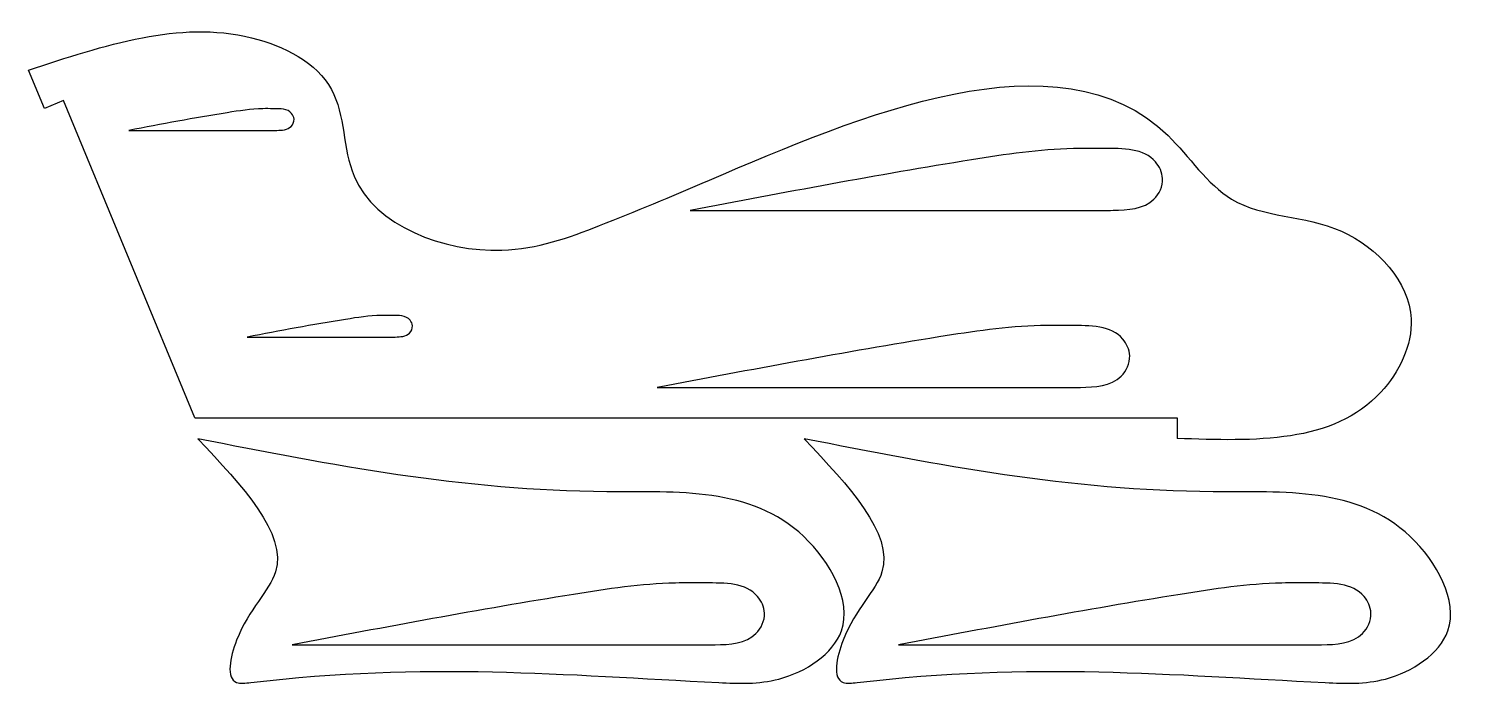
# Model space of a CAD drawing. Header units: inches. Extents: x -1.52 to 1.94, y -0.72 to 0.87.
import ezdxf

# ---------------------------------------------------------------- set-up
doc = ezdxf.new("R2010")
doc.units = ezdxf.units.IN
doc.header["$MEASUREMENT"] = 0

msp = doc.modelspace()

# ---------------------------------------------------------------- linework, layer by layer
for p, q in [((-1.4854, 0.6768), (-1.5237, 0.7692)), ((-1.4392, 0.6959), (-1.4854, 0.6768)), ((-1.1204, -0.0737), (-1.4392, 0.6959)), ((-1.1204, -0.0737), (1.2598, -0.0737)), ((1.2598, -0.0737), (1.2598, -0.1237))]:
    msp.add_line(p, q)
for points in [[(-1.281, 0.6235), (-0.931, 0.6235)], [(0.0795, 0.4294), (1.0795, 0.4294)], [(-0.9941, 0.1223), (-0.6441, 0.1223)], [(0, 0), (1, 0)], [(-0.8852, -0.6241), (0.1148, -0.6241)], [(0.5847, -0.6241), (1.5847, -0.6241)]]:
    msp.add_lwpolyline(points)
for points, knots in [([(-1.5237, 0.7692), (-1.4325, 0.7996), (-1.2572, 0.8582), (-0.9962, 0.8753), (-0.7496, 0.7494), (-0.7739, 0.4251), (-0.4162, 0.29), (-0.1241, 0.3963), (0.3627, 0.6028), (1.068, 0.9097), (1.3879, 0.4055), (1.6677, 0.4257), (1.8772, 0.1967), (1.7105, -0.1391), (1.4492, -0.1302), (1.2598, -0.1237)], [0, 0, 0, 0, 0.286893, 0.551568, 0.782369, 0.999333, 1.400181, 1.64409, 1.932274, 3.049196, 3.267154, 3.544349, 3.816136, 4.008348, 4.514953, 4.514953, 4.514953, 4.514953]), ([(-0.931, 0.676), (-0.9393, 0.6761), (-0.9765, 0.6765), (-1.0938, 0.6588), (-1.2016, 0.6385), (-1.281, 0.6235)], [0, 0, 0, 0, 0.0248103, 0.1116931, 0.3543525, 0.3543525, 0.3543525, 0.3543525]), ([(-0.931, 0.6235), (-0.9281, 0.6234), (-0.9133, 0.6235), (-0.8887, 0.6249), (-0.8775, 0.6493), (-0.8901, 0.6762), (-0.9135, 0.6761), (-0.931, 0.676)], [0, 0, 0, 0, 0.0254939, 0.1280146, 0.1821388, 0.2258053, 0.3582197, 0.3582197, 0.3582197, 0.3582197]), ([(1.0795, 0.5794), (1.0559, 0.5797), (0.9494, 0.581), (0.6144, 0.5306), (0.3063, 0.4723), (0.0795, 0.4294)], [0, 0, 0, 0, 0.070887, 0.319123, 1.012436, 1.012436, 1.012436, 1.012436]), ([(1.0795, 0.4294), (1.0879, 0.4294), (1.1301, 0.4297), (1.2004, 0.4337), (1.2324, 0.5034), (1.1964, 0.5802), (1.1297, 0.5798), (1.0795, 0.5794)], [0, 0, 0, 0, 0.0254939, 0.1280146, 0.1821388, 0.2258053, 0.3582197, 0.3582197, 0.3582197, 0.3582197]), ([(-0.6441, 0.1748), (-0.6523, 0.1749), (-0.6896, 0.1753), (-0.8069, 0.1577), (-0.9147, 0.1373), (-0.9941, 0.1223)], [0, 0, 0, 0, 0.0248103, 0.1116931, 0.3543525, 0.3543525, 0.3543525, 0.3543525]), ([(-0.6441, 0.1223), (-0.6411, 0.1223), (-0.6264, 0.1224), (-0.6018, 0.1238), (-0.5906, 0.1482), (-0.6032, 0.175), (-0.6265, 0.1749), (-0.6441, 0.1748)], [0, 0, 0, 0, 0.0254939, 0.1280146, 0.1821388, 0.2258053, 0.3582197, 0.3582197, 0.3582197, 0.3582197]), ([(1, 0.15), (0.9764, 0.1503), (0.8699, 0.1516), (0.5349, 0.1011), (0.2268, 0.0429), (0, 0)], [0, 0, 0, 0, 0.070887, 0.319123, 1.012436, 1.012436, 1.012436, 1.012436]), ([(1, 0), (1.0084, 0), (1.0506, 0.0002), (1.1208, 0.0043), (1.1529, 0.0739), (1.1169, 0.1507), (1.0502, 0.1503), (1, 0.15)], [0, 0, 0, 0, 0.0254939, 0.1280146, 0.1821388, 0.2258053, 0.3582197, 0.3582197, 0.3582197, 0.3582197]), ([(-1.1138, -0.1243), (-0.7926, -0.1875), (-0.3143, -0.2815), (0.3158, -0.2336), (0.5125, -0.5908), (0.309, -0.7228), (-0.1788, -0.7012), (-0.5743, -0.6641), (-1.0491, -0.7234), (-1.0167, -0.558), (-0.8415, -0.4131), (-1.0053, -0.2394), (-1.1138, -0.1243)], [0, 0, 0, 0, 0.999891, 1.4893, 1.735406, 1.92685, 2.07284, 3.207318, 3.241609, 3.344428, 3.535042, 3.908848, 3.908848, 3.908848, 3.908848]), ([(0.3561, -0.1243), (0.6773, -0.1875), (1.1556, -0.2815), (1.7857, -0.2336), (1.9824, -0.5908), (1.7789, -0.7228), (1.2911, -0.7012), (0.8956, -0.6641), (0.4208, -0.7234), (0.4532, -0.558), (0.6284, -0.4131), (0.4646, -0.2394), (0.3561, -0.1243)], [0, 0, 0, 0, 0.999891, 1.4893, 1.735406, 1.92685, 2.07284, 3.207318, 3.241609, 3.344428, 3.535042, 3.908848, 3.908848, 3.908848, 3.908848]), ([(0.1148, -0.4741), (0.0912, -0.4738), (-0.0153, -0.4726), (-0.3503, -0.523), (-0.6584, -0.5812), (-0.8852, -0.6241)], [0, 0, 0, 0, 0.070887, 0.319123, 1.012436, 1.012436, 1.012436, 1.012436]), ([(0.1148, -0.6241), (0.1232, -0.6242), (0.1654, -0.6239), (0.2357, -0.6198), (0.2677, -0.5502), (0.2317, -0.4734), (0.165, -0.4738), (0.1148, -0.4741)], [0, 0, 0, 0, 0.0254939, 0.1280146, 0.1821388, 0.2258053, 0.3582197, 0.3582197, 0.3582197, 0.3582197]), ([(1.5847, -0.4741), (1.5611, -0.4738), (1.4546, -0.4726), (1.1196, -0.523), (0.8116, -0.5812), (0.5847, -0.6241)], [0, 0, 0, 0, 0.070887, 0.319123, 1.012436, 1.012436, 1.012436, 1.012436]), ([(1.5847, -0.6241), (1.5931, -0.6242), (1.6353, -0.6239), (1.7056, -0.6198), (1.7376, -0.5502), (1.7016, -0.4734), (1.6349, -0.4738), (1.5847, -0.4741)], [0, 0, 0, 0, 0.0254939, 0.1280146, 0.1821388, 0.2258053, 0.3582197, 0.3582197, 0.3582197, 0.3582197])]:
    msp.add_open_spline(points, degree=3, knots=knots)

doc.saveas('drawing.dxf')
